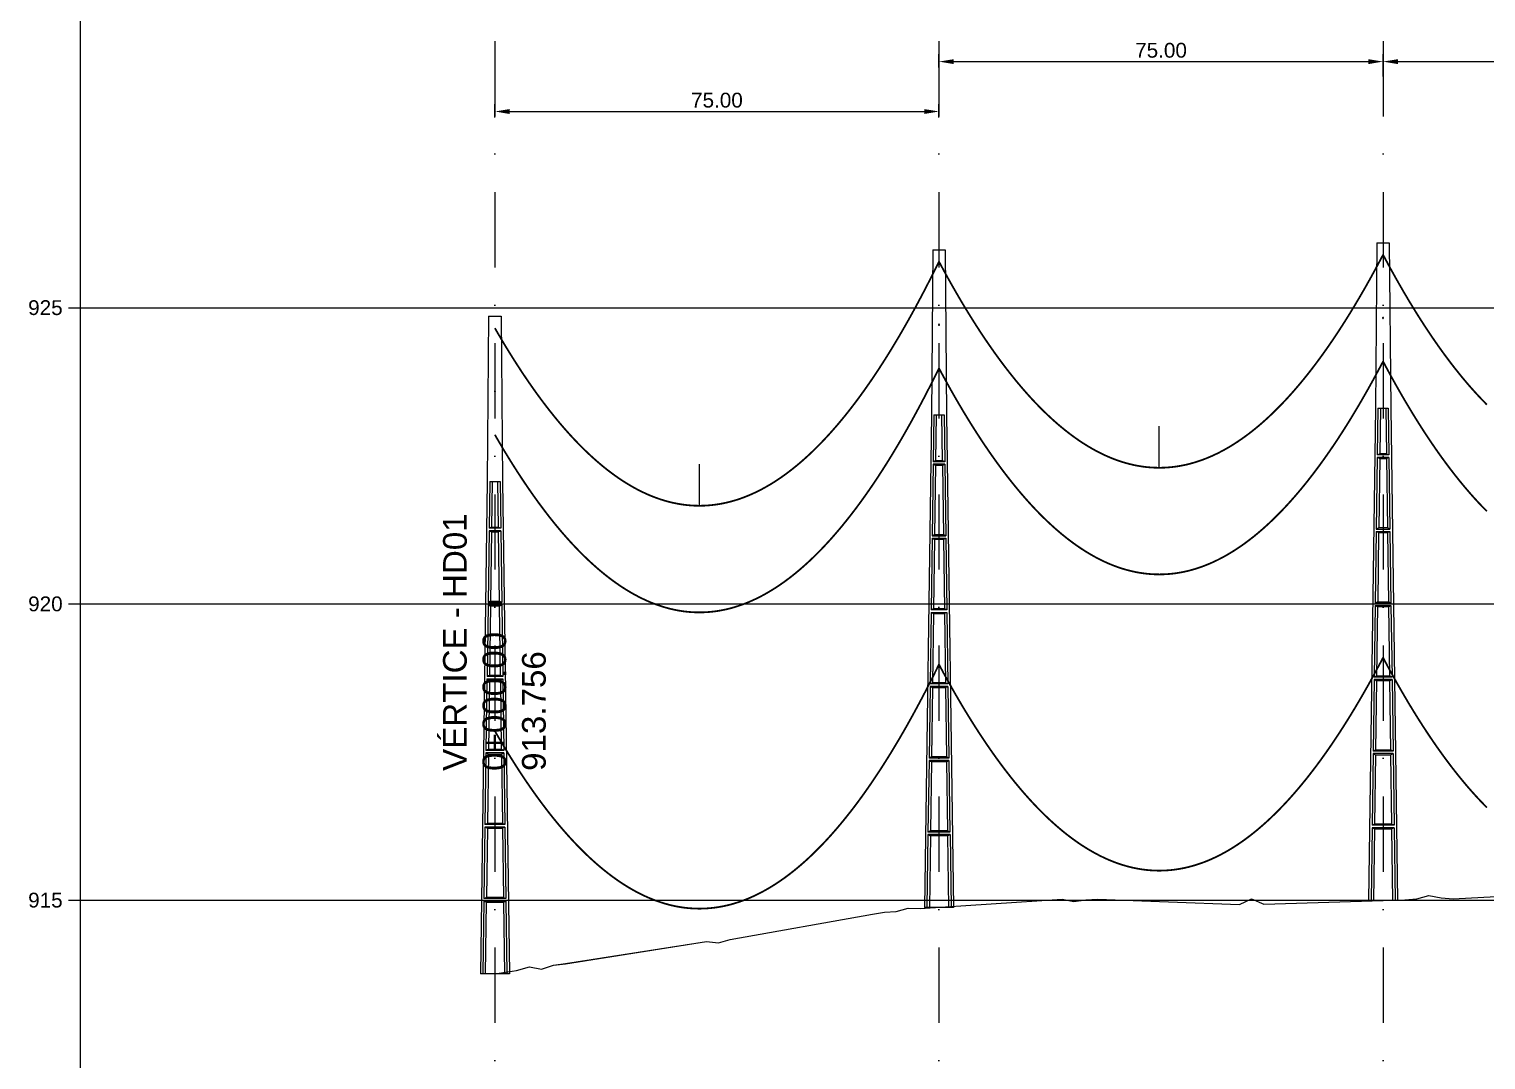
# Model space of a CAD drawing. Header units: metres. Extents: x -121 to 9872, y 3505 to 10721.
# Drawn here: x -100.1 to 145.9, y 3778.2 to 3952.2 of the extents above; entities that cross this region are included whole.
import ezdxf

# ---------------------------------------------------------------- set-up
doc = ezdxf.new("R2010")
doc.units = ezdxf.units.M
doc.header["$PDMODE"] = 2
doc.linetypes.add('DASHDOT', pattern=[25.4, 12.7, -6.35, 0, -6.35])
doc.linetypes.add('DASHED', pattern=[0.75, 0.5, -0.25])
for name, color, linetype in [('C-ROAD', 7, 'Continuous'), ('C-ROAD-PROF', 2, 'DASHED'), ('CON-EOL- CA OXLIP', 140, 'Continuous'), ('CON-EOL- FO', 101, 'Continuous'), ('CON-EOL- PROJEÇÃO', 22, 'Continuous'), ('cotas', 7, 'Continuous'), ('Grade', 9, 'Continuous'), ('Ind.Rot', 8, 'DASHDOT'), ('Perfil - Caixa', 251, 'Continuous'), ('Perfil - Texto Geral', 7, 'Continuous'), ('POSTE DT', 7, 'Continuous')]:
    doc.layers.add(name, color=color, linetype=linetype)
doc.styles.add('Arial', font='arial.ttf')
doc.styles.get("Standard").update_dxf_attribs({"font": 'arial.ttf'})
doc.dimstyles.new('ISO-25', dxfattribs={"dimtxt": 2.5, "dimasz": 2.5, "dimexe": 1.25, "dimexo": 0.625, "dimtad": 1, "dimzin": 1, "dimtxsty": 'Standard', "dimcen": 2.5, "dimaunit": 1, "dimadec": 3, "dimazin": 3, "dimtfac": 1, "dimtmove": 0, "dimatfit": 3, "dimfxlon": 1, "dimarcsym": 0})

# ---------------------------------------------------------------- blocks, each defined once
blk = doc.blocks.new('*U11')
at = {"layer": 'POSTE DT', "extrusion": (0, 1, 0)}
for p, q in [((-3.31, 349.86), (-4.05, 262)), ((-3.31, 349.86), (3.31, 349.86)), ((3.31, 349.86), (4.06, 262)), ((-4.05, 262), (-7.72, 0)), ((-4.05, 262), (-4.05, 262)), ((-2.73, 262), (-3.08, 237.05)), ((-2.73, 262), (2.75, 262)), ((-1.42, 262), (-1.77, 237.57)), ((1.43, 262), (1.77, 237.57)), ((2.75, 262), (3.1, 237.05)), ((4.06, 262), (7.72, 0)), ((-3.1, 235.74), (-3.63, 197.65)), ((3.11, 235.73), (-3.1, 235.74)), ((3.1, 237.05), (-3.08, 237.05)), ((-1.8, 235.21), (-2.32, 198.19)), ((1.8, 235.21), (2.32, 198.19)), ((3.11, 235.73), (3.65, 197.65)), ((-3.65, 196.34), (-4.19, 158.25)), ((-2.35, 195.8), (-2.87, 158.8)), ((2.35, 195.8), (2.87, 158.8)), ((3.66, 196.34), (4.2, 158.25)), ((-4.21, 156.94), (-4.74, 118.85)), ((-2.9, 156.39), (-3.42, 119.41)), ((2.91, 156.39), (3.42, 119.41)), ((4.21, 156.94), (4.75, 118.85)), ((-4.76, 117.54), (-5.29, 79.45)), ((4.77, 117.54), (-4.76, 117.54)), ((4.75, 118.85), (-4.74, 118.85)), ((-3.46, 116.98), (-3.97, 80.02)), ((3.46, 116.98), (3.98, 80.02)), ((4.77, 117.54), (5.3, 79.45)), ((-5.31, 78.14), (-5.85, 40.06)), ((5.32, 78.14), (-5.31, 78.14)), ((5.3, 79.45), (-5.29, 79.45)), ((-4.01, 77.57), (-4.53, 40.63)), ((4.01, 77.57), (4.53, 40.63)), ((5.32, 78.14), (5.85, 40.06)), ((5.85, 40.06), (-5.85, 40.06)), ((-5.86, 38.74), (-6.41, 0)), ((5.87, 38.74), (-5.86, 38.74)), ((-4.56, 38.17), (-5.1, 0)), ((4.56, 38.17), (5.1, 0)), ((5.87, 38.74), (6.41, 0)), ((-6.41, 0), (-7.72, 0)), ((-5.1, 0), (-6.41, 0)), ((5.1, 0), (-5.1, 0)), ((6.41, 0), (5.1, 0)), ((7.72, 0), (6.41, 0))]:
    blk.add_line(p, q, dxfattribs=at)
at = {"layer": 'POSTE DT', "ltscale": 3}
for points in [[(-3.65, 196.34), (3.66, 196.34)], [(-3.63, 197.65), (3.65, 197.65)], [(-4.21, 156.94), (4.21, 156.94)], [(4.2, 158.25), (-4.19, 158.25)]]:
    blk.add_lwpolyline(points, dxfattribs=at)
at = {"layer": 'POSTE DT'}
for points, knots in [([(0.25, 309.94), (0.25, 309.93), (0.25, 309.93), (0.25, 309.92), (0.25, 309.91), (0.25, 309.9), (0.25, 309.89), (0.24, 309.85), (0.22, 309.82), (0.19, 309.77), (0.16, 309.74), (0.11, 309.71), (0.08, 309.7), (0.01, 309.68), (-0.02, 309.68), (-0.08, 309.7), (-0.11, 309.71), (-0.16, 309.74), (-0.18, 309.76), (-0.21, 309.8), (-0.22, 309.82), (-0.24, 309.85), (-0.24, 309.87), (-0.25, 309.89), (-0.25, 309.9), (-0.25, 309.92), (-0.25, 309.92), (-0.25, 309.93), (-0.25, 309.94), (-0.25, 309.95), (-0.25, 309.95), (-0.25, 309.96), (-0.25, 309.97), (-0.24, 310), (-0.23, 310.02), (-0.21, 310.07), (-0.2, 310.09), (-0.15, 310.14), (-0.13, 310.15), (-0.07, 310.18), (-0.03, 310.19), (0.03, 310.19), (0.06, 310.18), (0.12, 310.16), (0.14, 310.14), (0.18, 310.11), (0.2, 310.09), (0.21, 310.06), (0.22, 310.05), (0.23, 310.04), (0.24, 310.01), (0.24, 309.99), (0.25, 309.97), (0.25, 309.96), (0.25, 309.95), (0.25, 309.94), (0.25, 309.94), (0.25, 309.94), (0.25, 309.94)], [-54.728303, -54.728303, -54.728303, -54.728303, -54.309038, -54.309038, -53.647169, -53.647169, -52.532885, -52.532885, -48.86224, -48.86224, -45.282765, -45.282765, -41.52867, -41.52867, -37.867486, -37.867486, -34.454589, -34.454589, -31.301423, -31.301423, -28.48103, -28.48103, -26.961755, -26.961755, -25.7544, -25.7544, -25.136228, -25.136228, -24.64409, -24.64409, -24.094201, -24.094201, -23.191199, -23.191199, -20.494482, -20.494482, -17.342863, -17.342863, -13.645538, -13.645538, -9.835989, -9.835989, -6.296781, -6.296781, -3.005029, -3.005029, 0, 0, 0, 1.527594, 1.527594, 3.697216, 3.697216, 4.489727, 4.489727, 5.01438, 5.01438, 5.095313, 5.095313, 5.095313, 5.095313]), ([(-3.1, 235.74), (-2.88, 235.65), (-2.67, 235.56), (-2.23, 235.39), (-2.02, 235.3), (-1.8, 235.21)], [0.055576, 0.055576, 0.055576, 0.055576, 56.767409, 56.767409, 113.50757, 113.50757, 113.50757, 113.50757]), ([(-1.77, 237.57), (-1.99, 237.49), (-2.21, 237.4), (-2.64, 237.22), (-2.86, 237.14), (-3.08, 237.05)], [0, 0, 0, 0, 56.660495, 56.660495, 113.412826, 113.412826, 113.412826, 113.412826]), ([(-1.8, 235.21), (-1.2, 235.21), (-0.6, 235.21), (0.6, 235.21), (1.2, 235.21), (1.8, 235.21)], [0, 0, 0, 0, 68.567797, 68.567797, 137.136247, 137.136247, 137.136247, 137.136247]), ([(1.77, 237.57), (1.18, 237.57), (0.59, 237.57), (-0.59, 237.57), (-1.18, 237.57), (-1.77, 237.57)], [0, 0, 0, 0, 67.306894, 67.306894, 134.614447, 134.614447, 134.614447, 134.614447]), ([(3.1, 237.05), (2.87, 237.14), (2.65, 237.23), (2.21, 237.4), (1.99, 237.49), (1.77, 237.57)], [0, 0, 0, 0, 56.738948, 56.738948, 113.38731, 113.38731, 113.38731, 113.38731]), ([(1.8, 235.21), (2.02, 235.3), (2.24, 235.38), (2.68, 235.56), (2.89, 235.65), (3.11, 235.73)], [0, 0, 0, 0, 56.845349, 56.845349, 113.599799, 113.599799, 113.599799, 113.599799]), ([(-3.65, 196.34), (-3.43, 196.25), (-3.22, 196.16), (-2.78, 195.98), (-2.57, 195.89), (-2.35, 195.8)], [0.054307, 0.054307, 0.054307, 0.054307, 63.527131, 63.527131, 127.063246, 127.063246, 127.063246, 127.063246]), ([(-2.32, 198.19), (-2.54, 198.1), (-2.76, 198.01), (-3.2, 197.83), (-3.41, 197.74), (-3.63, 197.65)], [0, 0, 0, 0, 63.412073, 63.412073, 126.777421, 126.777421, 126.777421, 126.777421]), ([(-2.35, 195.8), (-1.57, 195.8), (-0.78, 195.8), (0.79, 195.8), (1.57, 195.8), (2.35, 195.8)], [0, 0, 0, 0, 89.585713, 89.585713, 179.17191, 179.17191, 179.17191, 179.17191]), ([(2.32, 198.19), (1.55, 198.19), (0.77, 198.19), (-0.77, 198.19), (-1.55, 198.19), (-2.32, 198.19)], [0, 0, 0, 0, 88.31008, 88.31008, 176.620652, 176.620652, 176.620652, 176.620652]), ([(3.65, 197.65), (3.43, 197.74), (3.2, 197.83), (2.76, 198.01), (2.54, 198.1), (2.32, 198.19)], [0, 0, 0, 0, 63.488119, 63.488119, 126.880939, 126.880939, 126.880939, 126.880939]), ([(2.35, 195.8), (2.57, 195.89), (2.79, 195.98), (3.23, 196.16), (3.45, 196.25), (3.66, 196.34)], [0, 0, 0, 0, 63.60246, 63.60246, 127.109696, 127.109696, 127.109696, 127.109696]), ([(-4.21, 156.94), (-3.99, 156.85), (-3.77, 156.75), (-3.34, 156.57), (-3.12, 156.48), (-2.9, 156.39)], [0.053423, 0.053423, 0.053423, 0.053423, 70.429742, 70.429742, 140.90167, 140.90167, 140.90167, 140.90167]), ([(-2.87, 158.8), (-3.09, 158.71), (-3.31, 158.62), (-3.75, 158.43), (-3.97, 158.34), (-4.19, 158.25)], [0, 0, 0, 0, 70.301707, 70.301707, 140.590947, 140.590947, 140.590947, 140.590947]), ([(-2.9, 156.39), (-1.94, 156.39), (-0.97, 156.39), (0.97, 156.39), (1.94, 156.39), (2.91, 156.39)], [0, 0, 0, 0, 110.60219, 110.60219, 221.20473, 221.20473, 221.20473, 221.20473]), ([(2.87, 158.8), (1.92, 158.8), (0.96, 158.8), (-0.96, 158.8), (-1.91, 158.8), (-2.87, 158.8)], [0, 0, 0, 0, 109.314454, 109.314454, 218.629264, 218.629264, 218.629264, 218.629264]), ([(4.2, 158.25), (3.98, 158.34), (3.76, 158.44), (3.31, 158.62), (3.09, 158.71), (2.87, 158.8)], [0, 0, 0, 0, 70.379198, 70.379198, 140.659718, 140.659718, 140.659718, 140.659718]), ([(2.91, 156.39), (3.12, 156.48), (3.34, 156.57), (3.78, 156.75), (4, 156.85), (4.21, 156.94)], [0, 0, 0, 0, 70.506649, 70.506649, 140.914701, 140.914701, 140.914701, 140.914701]), ([(-4.76, 117.54), (-4.54, 117.45), (-4.32, 117.35), (-3.89, 117.17), (-3.67, 117.07), (-3.46, 116.98)], [0.052784, 0.052784, 0.052784, 0.052784, 77.438432, 77.438432, 154.950301, 154.950301, 154.950301, 154.950301]), ([(-3.42, 119.41), (-3.64, 119.32), (-3.86, 119.23), (-4.3, 119.04), (-4.52, 118.95), (-4.74, 118.85)], [0, 0, 0, 0, 77.299547, 77.299547, 154.618634, 154.618634, 154.618634, 154.618634]), ([(-3.46, 116.98), (-2.3, 116.98), (-1.15, 116.98), (1.15, 116.98), (2.31, 116.98), (3.46, 116.98)], [0, 0, 0, 0, 131.617604, 131.617604, 263.235447, 263.235447, 263.235447, 263.235447]), ([(3.42, 119.41), (2.28, 119.41), (1.14, 119.41), (-1.14, 119.41), (-2.28, 119.41), (-3.42, 119.41)], [0, 0, 0, 0, 130.319901, 130.319901, 260.640046, 260.640046, 260.640046, 260.640046]), ([(4.75, 118.85), (4.53, 118.95), (4.31, 119.04), (3.87, 119.23), (3.64, 119.32), (3.42, 119.41)], [0, 0, 0, 0, 77.381597, 77.381597, 154.66183, 154.66183, 154.66183, 154.66183]), ([(3.46, 116.98), (3.68, 117.07), (3.89, 117.17), (4.33, 117.35), (4.55, 117.45), (4.77, 117.54)], [0, 0, 0, 0, 77.520013, 77.520013, 154.938747, 154.938747, 154.938747, 154.938747]), ([(-5.31, 78.14), (-5.09, 78.05), (-4.88, 77.95), (-4.44, 77.76), (-4.23, 77.67), (-4.01, 77.57)], [0.052308, 0.052308, 0.052308, 0.052308, 84.527725, 84.527725, 169.158824, 169.158824, 169.158824, 169.158824]), ([(-3.97, 80.02), (-4.19, 79.93), (-4.41, 79.83), (-4.85, 79.64), (-5.07, 79.55), (-5.29, 79.45)], [0, 0, 0, 0, 84.379671, 84.379671, 168.809376, 168.809376, 168.809376, 168.809376]), ([(-4.01, 77.57), (-2.67, 77.57), (-1.34, 77.57), (1.34, 77.57), (2.67, 77.57), (4.01, 77.57)], [0, 0, 0, 0, 152.632212, 152.632212, 305.264569, 305.264569, 305.264569, 305.264569]), ([(3.98, 80.02), (2.65, 80.02), (1.33, 80.02), (-1.32, 80.02), (-2.65, 80.02), (-3.97, 80.02)], [0, 0, 0, 0, 151.326157, 151.326157, 302.652465, 302.652465, 302.652465, 302.652465]), ([(5.3, 79.45), (5.08, 79.55), (4.86, 79.64), (4.42, 79.83), (4.2, 79.93), (3.98, 80.02)], [0, 0, 0, 0, 84.46863, 84.46863, 168.833721, 168.833721, 168.833721, 168.833721]), ([(4.01, 77.57), (4.23, 77.67), (4.45, 77.76), (4.88, 77.95), (5.1, 78.05), (5.32, 78.14)], [0, 0, 0, 0, 84.616316, 84.616316, 169.129178, 169.129178, 169.129178, 169.129178]), ([(-4.53, 40.63), (-4.75, 40.53), (-4.97, 40.44), (-5.41, 40.25), (-5.63, 40.15), (-5.85, 40.06)], [0, 0, 0, 0, 91.523648, 91.523648, 183.126775, 183.126775, 183.126775, 183.126775]), ([(4.53, 40.63), (3.02, 40.63), (1.51, 40.63), (-1.51, 40.63), (-3.02, 40.63), (-4.53, 40.63)], [0, 0, 0, 0, 172.33304, 172.33304, 344.666151, 344.666151, 344.666151, 344.666151]), ([(5.85, 40.06), (5.63, 40.15), (5.41, 40.25), (4.97, 40.44), (4.75, 40.53), (4.53, 40.63)], [0, 0, 0, 0, 91.621326, 91.621326, 183.137324, 183.137324, 183.137324, 183.137324]), ([(-5.86, 38.74), (-5.65, 38.65), (-5.43, 38.55), (-5, 38.36), (-4.78, 38.26), (-4.56, 38.17)], [0.026524, 0.026524, 0.026524, 0.026524, 91.679563, 91.679563, 183.466041, 183.466041, 183.466041, 183.466041]), ([(-4.56, 38.17), (-3.04, 38.17), (-1.52, 38.17), (1.52, 38.17), (3.04, 38.17), (4.56, 38.17)], [0, 0, 0, 0, 173.646192, 173.646192, 347.292451, 347.292451, 347.292451, 347.292451]), ([(4.56, 38.17), (4.78, 38.26), (5, 38.36), (5.43, 38.55), (5.65, 38.65), (5.87, 38.74)], [0, 0, 0, 0, 91.776928, 91.776928, 183.448614, 183.448614, 183.448614, 183.448614])]:
    blk.add_open_spline(points, degree=3, knots=knots, dxfattribs=at)
blk = doc.blocks.new('*D291')
at = {"layer": 'cotas', "color": 0, "lineweight": -2, "transparency": 16777216}
for p, q in [((-21.49, 3937.29), (-21.49, 3939.54)), ((53.51, 3937.29), (53.51, 3939.54)), ((-18.99, 3938.29), (51.01, 3938.29))]:
    blk.add_line(p, q, dxfattribs=at)
at = {"layer": 'cotas', "color": 0, "transparency": 16777216}
for points in [[(-18.99, 3938.7), (-18.99, 3937.87), (-21.49, 3938.29)], [(51.01, 3938.7), (51.01, 3937.87), (53.51, 3938.29)]]:
    blk.add_solid(points, dxfattribs=at)
at = {"layer": 'Defpoints', "color": 0, "transparency": 16777216}
for p in [(53.51, 3938.29), (53.51, 3914.96), (-21.49, 3903.73)]:
    blk.add_point(p, dxfattribs=at)
at = {"layer": 'cotas', "color": 0, "transparency": 16777216, "insert": (16.01, 3940.19), "char_height": 2.5, "attachment_point": 5}
blk.add_mtext('75.00', dxfattribs=at)
blk = doc.blocks.new('*D292')
at = {"layer": 'cotas', "color": 0, "lineweight": -2, "transparency": 16777216}
for p, q in [((53.51, 3945.71), (53.51, 3947.96)), ((56.01, 3946.71), (126.01, 3946.71)), ((128.51, 3945.71), (128.51, 3947.96))]:
    blk.add_line(p, q, dxfattribs=at)
at = {"layer": 'cotas', "color": 0, "transparency": 16777216}
for points in [[(56.01, 3947.12), (56.01, 3946.29), (53.51, 3946.71)], [(126.01, 3947.12), (126.01, 3946.29), (128.51, 3946.71)]]:
    blk.add_solid(points, dxfattribs=at)
at = {"layer": 'Defpoints', "color": 0, "transparency": 16777216}
for p in [(128.51, 3946.71), (53.51, 3914.96), (128.51, 3916.11)]:
    blk.add_point(p, dxfattribs=at)
at = {"layer": 'cotas', "color": 0, "transparency": 16777216, "insert": (91.01, 3948.61), "char_height": 2.5, "attachment_point": 5}
blk.add_mtext('75.00', dxfattribs=at)
blk = doc.blocks.new('*D293')
at = {"layer": 'cotas', "color": 0, "lineweight": -2, "transparency": 16777216}
for p, q in [((128.51, 3944.21), (128.51, 3947.96)), ((131.01, 3946.71), (202.59, 3946.71)), ((205.09, 3944.21), (205.09, 3947.96))]:
    blk.add_line(p, q, dxfattribs=at)
at = {"layer": 'cotas', "color": 0, "transparency": 16777216}
for points in [[(131.01, 3947.12), (131.01, 3946.29), (128.51, 3946.71)], [(202.59, 3947.12), (202.59, 3946.29), (205.09, 3946.71)]]:
    blk.add_solid(points, dxfattribs=at)
at = {"layer": 'Defpoints', "color": 0, "transparency": 16777216}
for p in [(205.09, 3946.71), (205.09, 3919.45), (128.51, 3916.11)]:
    blk.add_point(p, dxfattribs=at)
at = {"layer": 'cotas', "color": 0, "transparency": 16777216, "insert": (166.8, 3948.83), "char_height": 2.5, "attachment_point": 5}
blk.add_mtext('76,58', dxfattribs=at)

msp = doc.modelspace()

# ---------------------------------------------------------------- linework, layer by layer
at = {"layer": 'C-ROAD', "linetype": 'Continuous', "lineweight": -3}
msp.add_lwpolyline([(-21.491, 3792.729), (-17.831, 3793.322), (-15.643, 3793.935), (-13.61, 3793.506), (-11.581, 3794.229), (-9.58, 3794.46), (14.236, 3798.183), (16.287, 3797.98), (18.248, 3798.558), (42.289, 3802.827), (44.307, 3803.129), (46.285, 3803.278), (48.287, 3803.822), (50.306, 3803.753), (74.297, 3805.319), (76.271, 3804.969), (78.303, 3805.23), (80.295, 3805.349), (104.25, 3804.445), (106.282, 3805.41), (108.353, 3804.482), (132.198, 3805.23), (134.232, 3805.402), (136.251, 3805.989), (138.295, 3805.543), (140.339, 3805.407), (164.239, 3806.707)], dxfattribs=at)
at = {"layer": 'C-ROAD-PROF', "color": 3, "linetype": 'Continuous', "lineweight": -3}
msp.add_lwpolyline([(-21.491, 3792.729), (-17.831, 3793.322), (-15.643, 3793.935), (-13.61, 3793.506), (-11.581, 3794.229), (-9.58, 3794.459), (14.236, 3798.183), (16.287, 3797.98), (18.248, 3798.558), (42.289, 3802.827), (44.307, 3803.129), (46.285, 3803.278), (48.287, 3803.822), (50.306, 3803.752), (74.297, 3805.319), (76.271, 3804.969), (78.303, 3805.23), (80.295, 3805.349), (104.25, 3804.445), (106.282, 3805.41), (108.353, 3804.482), (132.198, 3805.23), (134.232, 3805.402), (136.251, 3805.989), (138.295, 3805.543), (140.339, 3805.407), (164.239, 3806.707)], dxfattribs=at)
at = {"layer": 'CON-EOL- CA OXLIP'}
for p, q in [((90.705, 3878.161), (90.705, 3885.161)), ((13.041, 3871.749), (13.041, 3878.749))]:
    msp.add_line(p, q, dxfattribs=at)
at = {"layer": 'CON-EOL- CA OXLIP', "const_width": 0.3}
for points in [[(53.509, 3912.959), (53.882, 3912.263), (54.255, 3911.573), (54.628, 3910.891), (55.001, 3910.216), (55.374, 3909.547), (55.747, 3908.886), (56.121, 3908.232), (56.494, 3907.585), (56.867, 3906.945), (57.24, 3906.312), (57.613, 3905.687), (57.986, 3905.068), (58.359, 3904.457), (58.733, 3903.852), (59.106, 3903.255), (59.479, 3902.664), (59.852, 3902.081), (60.225, 3901.505), (60.598, 3900.936), (60.971, 3900.374), (61.344, 3899.819), (61.718, 3899.271), (62.091, 3898.73), (62.464, 3898.196), (62.837, 3897.669), (63.21, 3897.149), (63.583, 3896.637), (63.956, 3896.131), (64.33, 3895.633), (64.703, 3895.141), (65.076, 3894.657), (65.449, 3894.179), (65.822, 3893.709), (66.195, 3893.245), (66.568, 3892.789), (66.942, 3892.34), (67.315, 3891.897), (67.688, 3891.462), (68.061, 3891.034), (68.434, 3890.613), (68.807, 3890.199), (69.18, 3889.791), (69.553, 3889.391), (69.927, 3888.998), (70.3, 3888.612), (70.673, 3888.233), (71.046, 3887.861), (71.419, 3887.496), (71.792, 3887.138), (72.165, 3886.787), (72.539, 3886.443), (72.912, 3886.106), (73.285, 3885.776), (73.658, 3885.453), (74.031, 3885.137), (74.404, 3884.828), (74.777, 3884.527), (75.15, 3884.232), (75.524, 3883.944), (75.897, 3883.663), (76.27, 3883.389), (76.643, 3883.122), (77.016, 3882.862), (77.389, 3882.609), (77.762, 3882.363), (78.136, 3882.125), (78.509, 3881.893), (78.882, 3881.668), (79.255, 3881.45), (79.628, 3881.239), (80.001, 3881.035), (80.374, 3880.838), (80.747, 3880.648), (81.121, 3880.465), (81.494, 3880.289), (81.867, 3880.12), (82.24, 3879.958), (82.613, 3879.803), (82.986, 3879.655), (83.359, 3879.514), (83.733, 3879.38), (84.106, 3879.253), (84.479, 3879.133), (84.852, 3879.02), (85.225, 3878.914), (85.598, 3878.815), (85.971, 3878.723), (86.344, 3878.638), (86.718, 3878.56), (87.091, 3878.489), (87.464, 3878.425), (87.837, 3878.367), (88.21, 3878.317), (88.583, 3878.274), (88.956, 3878.238), (89.33, 3878.209), (89.703, 3878.186), (90.076, 3878.171), (90.449, 3878.163), (90.822, 3878.162), (91.195, 3878.167), (91.568, 3878.18), (91.942, 3878.2), (92.315, 3878.226), (92.688, 3878.26), (93.061, 3878.3), (93.434, 3878.348), (93.807, 3878.403), (94.18, 3878.464), (94.553, 3878.533), (94.927, 3878.608), (95.3, 3878.691), (95.673, 3878.78), (96.046, 3878.877), (96.419, 3878.98), (96.792, 3879.091), (97.165, 3879.208), (97.539, 3879.332), (97.912, 3879.464), (98.285, 3879.602), (98.658, 3879.748), (99.031, 3879.9), (99.404, 3880.059), (99.777, 3880.226), (100.15, 3880.399), (100.524, 3880.579), (100.897, 3880.767), (101.27, 3880.961), (101.643, 3881.162), (102.016, 3881.371), (102.389, 3881.586), (102.762, 3881.808), (103.136, 3882.038), (103.509, 3882.274), (103.882, 3882.517), (104.255, 3882.768), (104.628, 3883.025), (105.001, 3883.289), (105.374, 3883.56), (105.747, 3883.839), (106.121, 3884.124), (106.494, 3884.416), (106.867, 3884.716), (107.24, 3885.022), (107.613, 3885.335), (107.986, 3885.656), (108.359, 3885.983), (108.733, 3886.317), (109.106, 3886.659), (109.479, 3887.007), (109.852, 3887.362), (110.225, 3887.725), (110.598, 3888.094), (110.971, 3888.471), (111.344, 3888.854), (111.718, 3889.245), (112.091, 3889.642), (112.464, 3890.047), (112.837, 3890.458), (113.21, 3890.877), (113.583, 3891.302), (113.956, 3891.735), (114.33, 3892.175), (114.703, 3892.621), (115.076, 3893.075), (115.449, 3893.536), (115.822, 3894.004), (116.195, 3894.479), (116.568, 3894.96), (116.942, 3895.449), (117.315, 3895.945), (117.688, 3896.448), (118.061, 3896.958), (118.434, 3897.476), (118.807, 3898), (119.18, 3898.531), (119.553, 3899.069), (119.927, 3899.615), (120.3, 3900.167), (120.673, 3900.726), (121.046, 3901.293), (121.419, 3901.866), (121.792, 3902.447), (122.165, 3903.035), (122.539, 3903.63), (122.912, 3904.231), (123.285, 3904.84), (123.658, 3905.456), (124.031, 3906.079), (124.404, 3906.71), (124.777, 3907.347), (125.15, 3907.991), (125.524, 3908.643), (125.897, 3909.301), (126.27, 3909.967), (126.643, 3910.639), (127.016, 3911.319), (127.389, 3912.006), (127.762, 3912.7), (128.136, 3913.401), (128.509, 3914.109)], [(128.509, 3914.109), (128.89, 3913.394), (129.271, 3912.685), (129.652, 3911.984), (130.033, 3911.291), (130.414, 3910.605), (130.795, 3909.926), (131.176, 3909.255), (131.557, 3908.591), (131.938, 3907.934), (132.319, 3907.285), (132.7, 3906.643), (133.081, 3906.009), (133.462, 3905.382), (133.843, 3904.762), (134.224, 3904.15), (134.605, 3903.545), (134.986, 3902.948), (135.367, 3902.357), (135.748, 3901.775), (136.129, 3901.199), (136.51, 3900.631), (136.891, 3900.071), (137.272, 3899.517), (137.653, 3898.971), (138.034, 3898.433), (138.415, 3897.901), (138.796, 3897.377), (139.177, 3896.861), (139.558, 3896.352), (139.939, 3895.85), (140.32, 3895.355), (140.701, 3894.868), (141.082, 3894.388), (141.463, 3893.916), (141.844, 3893.45), (142.225, 3892.993), (142.606, 3892.542), (142.987, 3892.099), (143.368, 3891.663), (143.749, 3891.234), (144.13, 3890.813), (144.511, 3890.399), (144.892, 3889.993), (145.273, 3889.594), (145.654, 3889.202), (146.035, 3888.817)], [(-21.491, 3901.729), (-21.118, 3901.083), (-20.745, 3900.445), (-20.372, 3899.813), (-19.999, 3899.188), (-19.626, 3898.57), (-19.253, 3897.96), (-18.879, 3897.356), (-18.506, 3896.76), (-18.133, 3896.171), (-17.76, 3895.588), (-17.387, 3895.013), (-17.014, 3894.445), (-16.641, 3893.884), (-16.267, 3893.33), (-15.894, 3892.783), (-15.521, 3892.243), (-15.148, 3891.71), (-14.775, 3891.184), (-14.402, 3890.665), (-14.029, 3890.154), (-13.656, 3889.649), (-13.282, 3889.151), (-12.909, 3888.661), (-12.536, 3888.177), (-12.163, 3887.701), (-11.79, 3887.231), (-11.417, 3886.769), (-11.044, 3886.314), (-10.67, 3885.865), (-10.297, 3885.424), (-9.924, 3884.99), (-9.551, 3884.563), (-9.178, 3884.142), (-8.805, 3883.729), (-8.432, 3883.323), (-8.058, 3882.924), (-7.685, 3882.532), (-7.312, 3882.147), (-6.939, 3881.769), (-6.566, 3881.398), (-6.193, 3881.034), (-5.82, 3880.676), (-5.447, 3880.326), (-5.073, 3879.983), (-4.7, 3879.648), (-4.327, 3879.319), (-3.954, 3878.997), (-3.581, 3878.682), (-3.208, 3878.374), (-2.835, 3878.073), (-2.461, 3877.779), (-2.088, 3877.492), (-1.715, 3877.212), (-1.342, 3876.939), (-0.969, 3876.673), (-0.596, 3876.414), (-0.223, 3876.162), (0.15, 3875.917), (0.524, 3875.679), (0.897, 3875.449), (1.27, 3875.225), (1.643, 3875.008), (2.016, 3874.798), (2.389, 3874.595), (2.762, 3874.399), (3.136, 3874.21), (3.509, 3874.028), (3.882, 3873.853), (4.255, 3873.685), (4.628, 3873.524), (5.001, 3873.37), (5.374, 3873.223), (5.747, 3873.083), (6.121, 3872.95), (6.494, 3872.824), (6.867, 3872.705), (7.24, 3872.593), (7.613, 3872.488), (7.986, 3872.389), (8.359, 3872.298), (8.733, 3872.214), (9.106, 3872.137), (9.479, 3872.067), (9.852, 3872.004), (10.225, 3871.948), (10.598, 3871.898), (10.971, 3871.856), (11.344, 3871.821), (11.718, 3871.793), (12.091, 3871.771), (12.464, 3871.757), (12.837, 3871.75), (13.21, 3871.749), (13.583, 3871.756), (13.956, 3871.77), (14.33, 3871.79), (14.703, 3871.818), (15.076, 3871.853), (15.449, 3871.894), (15.822, 3871.943), (16.195, 3871.998), (16.568, 3872.061), (16.942, 3872.13), (17.315, 3872.207), (17.688, 3872.29), (18.061, 3872.381), (18.434, 3872.478), (18.807, 3872.583), (19.18, 3872.694), (19.553, 3872.812), (19.927, 3872.938), (20.3, 3873.07), (20.673, 3873.21), (21.046, 3873.356), (21.419, 3873.509), (21.792, 3873.67), (22.165, 3873.837), (22.539, 3874.011), (22.912, 3874.193), (23.285, 3874.381), (23.658, 3874.576), (24.031, 3874.778), (24.404, 3874.988), (24.777, 3875.204), (25.15, 3875.427), (25.524, 3875.658), (25.897, 3875.895), (26.27, 3876.139), (26.643, 3876.39), (27.016, 3876.649), (27.389, 3876.914), (27.762, 3877.186), (28.136, 3877.465), (28.509, 3877.752), (28.882, 3878.045), (29.255, 3878.345), (29.628, 3878.653), (30.001, 3878.967), (30.374, 3879.288), (30.747, 3879.616), (31.121, 3879.952), (31.494, 3880.294), (31.867, 3880.643), (32.24, 3881), (32.613, 3881.363), (32.986, 3881.734), (33.359, 3882.111), (33.733, 3882.495), (34.106, 3882.887), (34.479, 3883.285), (34.852, 3883.691), (35.225, 3884.103), (35.598, 3884.523), (35.971, 3884.95), (36.344, 3885.383), (36.718, 3885.824), (37.091, 3886.272), (37.464, 3886.726), (37.837, 3887.188), (38.21, 3887.657), (38.583, 3888.133), (38.956, 3888.615), (39.33, 3889.105), (39.703, 3889.602), (40.076, 3890.106), (40.449, 3890.617), (40.822, 3891.135), (41.195, 3891.661), (41.568, 3892.193), (41.942, 3892.732), (42.315, 3893.278), (42.688, 3893.832), (43.061, 3894.392), (43.434, 3894.96), (43.807, 3895.534), (44.18, 3896.116), (44.553, 3896.704), (44.927, 3897.3), (45.3, 3897.903), (45.673, 3898.513), (46.046, 3899.13), (46.419, 3899.754), (46.792, 3900.385), (47.165, 3901.023), (47.539, 3901.669), (47.912, 3902.321), (48.285, 3902.981), (48.658, 3903.647), (49.031, 3904.321), (49.404, 3905.002), (49.777, 3905.69), (50.15, 3906.385), (50.524, 3907.087), (50.897, 3907.796), (51.27, 3908.512), (51.643, 3909.236), (52.016, 3909.966), (52.389, 3910.704), (52.762, 3911.448), (53.136, 3912.2), (53.509, 3912.959)]]:
    msp.add_lwpolyline(points, dxfattribs=at)
at = {"layer": 'CON-EOL- FO', "const_width": 0.3}
for points in [[(-21.491, 3883.729), (-21.118, 3883.083), (-20.745, 3882.445), (-20.372, 3881.813), (-19.999, 3881.188), (-19.626, 3880.57), (-19.253, 3879.96), (-18.879, 3879.356), (-18.506, 3878.76), (-18.133, 3878.171), (-17.76, 3877.588), (-17.387, 3877.013), (-17.014, 3876.445), (-16.641, 3875.884), (-16.267, 3875.33), (-15.894, 3874.783), (-15.521, 3874.243), (-15.148, 3873.71), (-14.775, 3873.184), (-14.402, 3872.665), (-14.029, 3872.154), (-13.656, 3871.649), (-13.282, 3871.151), (-12.909, 3870.661), (-12.536, 3870.177), (-12.163, 3869.701), (-11.79, 3869.231), (-11.417, 3868.769), (-11.044, 3868.314), (-10.67, 3867.865), (-10.297, 3867.424), (-9.924, 3866.99), (-9.551, 3866.563), (-9.178, 3866.142), (-8.805, 3865.729), (-8.432, 3865.323), (-8.058, 3864.924), (-7.685, 3864.532), (-7.312, 3864.147), (-6.939, 3863.769), (-6.566, 3863.398), (-6.193, 3863.034), (-5.82, 3862.676), (-5.447, 3862.326), (-5.073, 3861.983), (-4.7, 3861.648), (-4.327, 3861.319), (-3.954, 3860.997), (-3.581, 3860.682), (-3.208, 3860.374), (-2.835, 3860.073), (-2.461, 3859.779), (-2.088, 3859.492), (-1.715, 3859.212), (-1.342, 3858.939), (-0.969, 3858.673), (-0.596, 3858.414), (-0.223, 3858.162), (0.15, 3857.917), (0.524, 3857.679), (0.897, 3857.449), (1.27, 3857.225), (1.643, 3857.008), (2.016, 3856.798), (2.389, 3856.595), (2.762, 3856.399), (3.136, 3856.21), (3.509, 3856.028), (3.882, 3855.853), (4.255, 3855.685), (4.628, 3855.524), (5.001, 3855.37), (5.374, 3855.223), (5.747, 3855.083), (6.121, 3854.95), (6.494, 3854.824), (6.867, 3854.705), (7.24, 3854.593), (7.613, 3854.488), (7.986, 3854.389), (8.359, 3854.298), (8.733, 3854.214), (9.106, 3854.137), (9.479, 3854.067), (9.852, 3854.004), (10.225, 3853.948), (10.598, 3853.898), (10.971, 3853.856), (11.344, 3853.821), (11.718, 3853.793), (12.091, 3853.771), (12.464, 3853.757), (12.837, 3853.75), (13.21, 3853.749), (13.583, 3853.756), (13.956, 3853.77), (14.33, 3853.79), (14.703, 3853.818), (15.076, 3853.853), (15.449, 3853.894), (15.822, 3853.943), (16.195, 3853.998), (16.568, 3854.061), (16.942, 3854.13), (17.315, 3854.207), (17.688, 3854.29), (18.061, 3854.381), (18.434, 3854.478), (18.807, 3854.583), (19.18, 3854.694), (19.553, 3854.812), (19.927, 3854.938), (20.3, 3855.07), (20.673, 3855.21), (21.046, 3855.356), (21.419, 3855.509), (21.792, 3855.67), (22.165, 3855.837), (22.539, 3856.011), (22.912, 3856.193), (23.285, 3856.381), (23.658, 3856.576), (24.031, 3856.778), (24.404, 3856.988), (24.777, 3857.204), (25.15, 3857.427), (25.524, 3857.658), (25.897, 3857.895), (26.27, 3858.139), (26.643, 3858.39), (27.016, 3858.649), (27.389, 3858.914), (27.762, 3859.186), (28.136, 3859.465), (28.509, 3859.752), (28.882, 3860.045), (29.255, 3860.345), (29.628, 3860.653), (30.001, 3860.967), (30.374, 3861.288), (30.747, 3861.616), (31.121, 3861.952), (31.494, 3862.294), (31.867, 3862.643), (32.24, 3863), (32.613, 3863.363), (32.986, 3863.734), (33.359, 3864.111), (33.733, 3864.495), (34.106, 3864.887), (34.479, 3865.285), (34.852, 3865.691), (35.225, 3866.103), (35.598, 3866.523), (35.971, 3866.95), (36.344, 3867.383), (36.718, 3867.824), (37.091, 3868.272), (37.464, 3868.726), (37.837, 3869.188), (38.21, 3869.657), (38.583, 3870.133), (38.956, 3870.615), (39.33, 3871.105), (39.703, 3871.602), (40.076, 3872.106), (40.449, 3872.617), (40.822, 3873.135), (41.195, 3873.661), (41.568, 3874.193), (41.942, 3874.732), (42.315, 3875.278), (42.688, 3875.832), (43.061, 3876.392), (43.434, 3876.96), (43.807, 3877.534), (44.18, 3878.116), (44.553, 3878.704), (44.927, 3879.3), (45.3, 3879.903), (45.673, 3880.513), (46.046, 3881.13), (46.419, 3881.754), (46.792, 3882.385), (47.165, 3883.023), (47.539, 3883.669), (47.912, 3884.321), (48.285, 3884.981), (48.658, 3885.647), (49.031, 3886.321), (49.404, 3887.002), (49.777, 3887.69), (50.15, 3888.385), (50.524, 3889.087), (50.897, 3889.796), (51.27, 3890.512), (51.643, 3891.236), (52.016, 3891.966), (52.389, 3892.704), (52.762, 3893.448), (53.136, 3894.2), (53.509, 3894.959)], [(53.509, 3894.959), (53.882, 3894.263), (54.255, 3893.573), (54.628, 3892.891), (55.001, 3892.216), (55.374, 3891.547), (55.747, 3890.886), (56.121, 3890.232), (56.494, 3889.585), (56.867, 3888.945), (57.24, 3888.312), (57.613, 3887.687), (57.986, 3887.068), (58.359, 3886.457), (58.733, 3885.852), (59.106, 3885.255), (59.479, 3884.664), (59.852, 3884.081), (60.225, 3883.505), (60.598, 3882.936), (60.971, 3882.374), (61.344, 3881.819), (61.718, 3881.271), (62.091, 3880.73), (62.464, 3880.196), (62.837, 3879.669), (63.21, 3879.149), (63.583, 3878.637), (63.956, 3878.131), (64.33, 3877.633), (64.703, 3877.141), (65.076, 3876.657), (65.449, 3876.179), (65.822, 3875.709), (66.195, 3875.245), (66.568, 3874.789), (66.942, 3874.34), (67.315, 3873.897), (67.688, 3873.462), (68.061, 3873.034), (68.434, 3872.613), (68.807, 3872.199), (69.18, 3871.791), (69.553, 3871.391), (69.927, 3870.998), (70.3, 3870.612), (70.673, 3870.233), (71.046, 3869.861), (71.419, 3869.496), (71.792, 3869.138), (72.165, 3868.787), (72.539, 3868.443), (72.912, 3868.106), (73.285, 3867.776), (73.658, 3867.453), (74.031, 3867.137), (74.404, 3866.828), (74.777, 3866.527), (75.15, 3866.232), (75.524, 3865.944), (75.897, 3865.663), (76.27, 3865.389), (76.643, 3865.122), (77.016, 3864.862), (77.389, 3864.609), (77.762, 3864.363), (78.136, 3864.125), (78.509, 3863.893), (78.882, 3863.668), (79.255, 3863.45), (79.628, 3863.239), (80.001, 3863.035), (80.374, 3862.838), (80.747, 3862.648), (81.121, 3862.465), (81.494, 3862.289), (81.867, 3862.12), (82.24, 3861.958), (82.613, 3861.803), (82.986, 3861.655), (83.359, 3861.514), (83.733, 3861.38), (84.106, 3861.253), (84.479, 3861.133), (84.852, 3861.02), (85.225, 3860.914), (85.598, 3860.815), (85.971, 3860.723), (86.344, 3860.638), (86.718, 3860.56), (87.091, 3860.489), (87.464, 3860.425), (87.837, 3860.367), (88.21, 3860.317), (88.583, 3860.274), (88.956, 3860.238), (89.33, 3860.209), (89.703, 3860.186), (90.076, 3860.171), (90.449, 3860.163), (90.822, 3860.162), (91.195, 3860.167), (91.568, 3860.18), (91.942, 3860.2), (92.315, 3860.226), (92.688, 3860.26), (93.061, 3860.3), (93.434, 3860.348), (93.807, 3860.403), (94.18, 3860.464), (94.553, 3860.533), (94.927, 3860.608), (95.3, 3860.691), (95.673, 3860.78), (96.046, 3860.877), (96.419, 3860.98), (96.792, 3861.091), (97.165, 3861.208), (97.539, 3861.332), (97.912, 3861.464), (98.285, 3861.602), (98.658, 3861.748), (99.031, 3861.9), (99.404, 3862.059), (99.777, 3862.226), (100.15, 3862.399), (100.524, 3862.579), (100.897, 3862.767), (101.27, 3862.961), (101.643, 3863.162), (102.016, 3863.371), (102.389, 3863.586), (102.762, 3863.808), (103.136, 3864.038), (103.509, 3864.274), (103.882, 3864.517), (104.255, 3864.768), (104.628, 3865.025), (105.001, 3865.289), (105.374, 3865.56), (105.747, 3865.839), (106.121, 3866.124), (106.494, 3866.416), (106.867, 3866.716), (107.24, 3867.022), (107.613, 3867.335), (107.986, 3867.656), (108.359, 3867.983), (108.733, 3868.317), (109.106, 3868.659), (109.479, 3869.007), (109.852, 3869.362), (110.225, 3869.725), (110.598, 3870.094), (110.971, 3870.471), (111.344, 3870.854), (111.718, 3871.245), (112.091, 3871.642), (112.464, 3872.047), (112.837, 3872.458), (113.21, 3872.877), (113.583, 3873.302), (113.956, 3873.735), (114.33, 3874.175), (114.703, 3874.621), (115.076, 3875.075), (115.449, 3875.536), (115.822, 3876.004), (116.195, 3876.479), (116.568, 3876.96), (116.942, 3877.449), (117.315, 3877.945), (117.688, 3878.448), (118.061, 3878.958), (118.434, 3879.476), (118.807, 3880), (119.18, 3880.531), (119.553, 3881.069), (119.927, 3881.615), (120.3, 3882.167), (120.673, 3882.726), (121.046, 3883.293), (121.419, 3883.866), (121.792, 3884.447), (122.165, 3885.035), (122.539, 3885.63), (122.912, 3886.231), (123.285, 3886.84), (123.658, 3887.456), (124.031, 3888.079), (124.404, 3888.71), (124.777, 3889.347), (125.15, 3889.991), (125.524, 3890.643), (125.897, 3891.301), (126.27, 3891.967), (126.643, 3892.639), (127.016, 3893.319), (127.389, 3894.006), (127.762, 3894.7), (128.136, 3895.401), (128.509, 3896.109)], [(128.509, 3896.109), (128.89, 3895.394), (129.271, 3894.685), (129.652, 3893.984), (130.033, 3893.291), (130.414, 3892.605), (130.795, 3891.926), (131.176, 3891.255), (131.557, 3890.591), (131.938, 3889.934), (132.319, 3889.285), (132.7, 3888.643), (133.081, 3888.009), (133.462, 3887.382), (133.843, 3886.762), (134.224, 3886.15), (134.605, 3885.545), (134.986, 3884.948), (135.367, 3884.357), (135.748, 3883.775), (136.129, 3883.199), (136.51, 3882.631), (136.891, 3882.071), (137.272, 3881.517), (137.653, 3880.971), (138.034, 3880.433), (138.415, 3879.901), (138.796, 3879.377), (139.177, 3878.861), (139.558, 3878.352), (139.939, 3877.85), (140.32, 3877.355), (140.701, 3876.868), (141.082, 3876.388), (141.463, 3875.916), (141.844, 3875.45), (142.225, 3874.993), (142.606, 3874.542), (142.987, 3874.099), (143.368, 3873.663), (143.749, 3873.234), (144.13, 3872.813), (144.511, 3872.399), (144.892, 3871.993), (145.273, 3871.594), (145.654, 3871.202), (146.035, 3870.817)]]:
    msp.add_lwpolyline(points, dxfattribs=at)
at = {"layer": 'CON-EOL- PROJEÇÃO', "const_width": 0.3}
for points in [[(53.509, 3844.959), (53.882, 3844.263), (54.255, 3843.573), (54.628, 3842.891), (55.001, 3842.216), (55.374, 3841.547), (55.747, 3840.886), (56.121, 3840.232), (56.494, 3839.585), (56.867, 3838.945), (57.24, 3838.312), (57.613, 3837.687), (57.986, 3837.068), (58.359, 3836.457), (58.733, 3835.852), (59.106, 3835.255), (59.479, 3834.664), (59.852, 3834.081), (60.225, 3833.505), (60.598, 3832.936), (60.971, 3832.374), (61.344, 3831.819), (61.718, 3831.271), (62.091, 3830.73), (62.464, 3830.196), (62.837, 3829.669), (63.21, 3829.149), (63.583, 3828.637), (63.956, 3828.131), (64.33, 3827.633), (64.703, 3827.141), (65.076, 3826.657), (65.449, 3826.179), (65.822, 3825.709), (66.195, 3825.245), (66.568, 3824.789), (66.942, 3824.34), (67.315, 3823.897), (67.688, 3823.462), (68.061, 3823.034), (68.434, 3822.613), (68.807, 3822.199), (69.18, 3821.791), (69.553, 3821.391), (69.927, 3820.998), (70.3, 3820.612), (70.673, 3820.233), (71.046, 3819.861), (71.419, 3819.496), (71.792, 3819.138), (72.165, 3818.787), (72.539, 3818.443), (72.912, 3818.106), (73.285, 3817.776), (73.658, 3817.453), (74.031, 3817.137), (74.404, 3816.828), (74.777, 3816.527), (75.15, 3816.232), (75.524, 3815.944), (75.897, 3815.663), (76.27, 3815.389), (76.643, 3815.122), (77.016, 3814.862), (77.389, 3814.609), (77.762, 3814.363), (78.136, 3814.125), (78.509, 3813.893), (78.882, 3813.668), (79.255, 3813.45), (79.628, 3813.239), (80.001, 3813.035), (80.374, 3812.838), (80.747, 3812.648), (81.121, 3812.465), (81.494, 3812.289), (81.867, 3812.12), (82.24, 3811.958), (82.613, 3811.803), (82.986, 3811.655), (83.359, 3811.514), (83.733, 3811.38), (84.106, 3811.253), (84.479, 3811.133), (84.852, 3811.02), (85.225, 3810.914), (85.598, 3810.815), (85.971, 3810.723), (86.344, 3810.638), (86.718, 3810.56), (87.091, 3810.489), (87.464, 3810.425), (87.837, 3810.367), (88.21, 3810.317), (88.583, 3810.274), (88.956, 3810.238), (89.33, 3810.209), (89.703, 3810.186), (90.076, 3810.171), (90.449, 3810.163), (90.822, 3810.162), (91.195, 3810.167), (91.568, 3810.18), (91.942, 3810.2), (92.315, 3810.226), (92.688, 3810.26), (93.061, 3810.3), (93.434, 3810.348), (93.807, 3810.403), (94.18, 3810.464), (94.553, 3810.533), (94.927, 3810.608), (95.3, 3810.691), (95.673, 3810.78), (96.046, 3810.877), (96.419, 3810.98), (96.792, 3811.091), (97.165, 3811.208), (97.539, 3811.332), (97.912, 3811.464), (98.285, 3811.602), (98.658, 3811.748), (99.031, 3811.9), (99.404, 3812.059), (99.777, 3812.226), (100.15, 3812.399), (100.524, 3812.579), (100.897, 3812.767), (101.27, 3812.961), (101.643, 3813.162), (102.016, 3813.371), (102.389, 3813.586), (102.762, 3813.808), (103.136, 3814.038), (103.509, 3814.274), (103.882, 3814.517), (104.255, 3814.768), (104.628, 3815.025), (105.001, 3815.289), (105.374, 3815.56), (105.747, 3815.839), (106.121, 3816.124), (106.494, 3816.416), (106.867, 3816.716), (107.24, 3817.022), (107.613, 3817.335), (107.986, 3817.656), (108.359, 3817.983), (108.733, 3818.317), (109.106, 3818.659), (109.479, 3819.007), (109.852, 3819.362), (110.225, 3819.725), (110.598, 3820.094), (110.971, 3820.471), (111.344, 3820.854), (111.718, 3821.245), (112.091, 3821.642), (112.464, 3822.047), (112.837, 3822.458), (113.21, 3822.877), (113.583, 3823.302), (113.956, 3823.735), (114.33, 3824.175), (114.703, 3824.621), (115.076, 3825.075), (115.449, 3825.536), (115.822, 3826.004), (116.195, 3826.479), (116.568, 3826.96), (116.942, 3827.449), (117.315, 3827.945), (117.688, 3828.448), (118.061, 3828.958), (118.434, 3829.476), (118.807, 3830), (119.18, 3830.531), (119.553, 3831.069), (119.927, 3831.615), (120.3, 3832.167), (120.673, 3832.726), (121.046, 3833.293), (121.419, 3833.866), (121.792, 3834.447), (122.165, 3835.035), (122.539, 3835.63), (122.912, 3836.231), (123.285, 3836.84), (123.658, 3837.456), (124.031, 3838.079), (124.404, 3838.71), (124.777, 3839.347), (125.15, 3839.991), (125.524, 3840.643), (125.897, 3841.301), (126.27, 3841.967), (126.643, 3842.639), (127.016, 3843.319), (127.389, 3844.006), (127.762, 3844.7), (128.136, 3845.401), (128.509, 3846.109)], [(128.509, 3846.109), (128.89, 3845.394), (129.271, 3844.685), (129.652, 3843.984), (130.033, 3843.291), (130.414, 3842.605), (130.795, 3841.926), (131.176, 3841.255), (131.557, 3840.591), (131.938, 3839.934), (132.319, 3839.285), (132.7, 3838.643), (133.081, 3838.009), (133.462, 3837.382), (133.843, 3836.762), (134.224, 3836.15), (134.605, 3835.545), (134.986, 3834.948), (135.367, 3834.357), (135.748, 3833.775), (136.129, 3833.199), (136.51, 3832.631), (136.891, 3832.071), (137.272, 3831.517), (137.653, 3830.971), (138.034, 3830.433), (138.415, 3829.901), (138.796, 3829.377), (139.177, 3828.861), (139.558, 3828.352), (139.939, 3827.85), (140.32, 3827.355), (140.701, 3826.868), (141.082, 3826.388), (141.463, 3825.916), (141.844, 3825.45), (142.225, 3824.993), (142.606, 3824.542), (142.987, 3824.099), (143.368, 3823.663), (143.749, 3823.234), (144.13, 3822.813), (144.511, 3822.399), (144.892, 3821.993), (145.273, 3821.594), (145.654, 3821.202), (146.035, 3820.817)], [(-21.491, 3833.729), (-21.118, 3833.083), (-20.745, 3832.445), (-20.372, 3831.813), (-19.999, 3831.188), (-19.626, 3830.57), (-19.253, 3829.96), (-18.879, 3829.356), (-18.506, 3828.76), (-18.133, 3828.171), (-17.76, 3827.588), (-17.387, 3827.013), (-17.014, 3826.445), (-16.641, 3825.884), (-16.267, 3825.33), (-15.894, 3824.783), (-15.521, 3824.243), (-15.148, 3823.71), (-14.775, 3823.184), (-14.402, 3822.665), (-14.029, 3822.154), (-13.656, 3821.649), (-13.282, 3821.152), (-12.909, 3820.661), (-12.536, 3820.177), (-12.163, 3819.701), (-11.79, 3819.232), (-11.417, 3818.769), (-11.044, 3818.314), (-10.67, 3817.865), (-10.297, 3817.424), (-9.924, 3816.99), (-9.551, 3816.563), (-9.178, 3816.142), (-8.805, 3815.729), (-8.432, 3815.323), (-8.058, 3814.924), (-7.685, 3814.532), (-7.312, 3814.147), (-6.939, 3813.769), (-6.566, 3813.398), (-6.193, 3813.034), (-5.82, 3812.677), (-5.447, 3812.327), (-5.073, 3811.984), (-4.7, 3811.648), (-4.327, 3811.319), (-3.954, 3810.997), (-3.581, 3810.682), (-3.208, 3810.374), (-2.835, 3810.073), (-2.461, 3809.779), (-2.088, 3809.492), (-1.715, 3809.212), (-1.342, 3808.939), (-0.969, 3808.673), (-0.596, 3808.414), (-0.223, 3808.162), (0.15, 3807.917), (0.524, 3807.68), (0.897, 3807.449), (1.27, 3807.225), (1.643, 3807.008), (2.016, 3806.798), (2.389, 3806.595), (2.762, 3806.399), (3.136, 3806.21), (3.509, 3806.028), (3.882, 3805.853), (4.255, 3805.685), (4.628, 3805.524), (5.001, 3805.37), (5.374, 3805.223), (5.747, 3805.083), (6.121, 3804.95), (6.494, 3804.824), (6.867, 3804.705), (7.24, 3804.593), (7.613, 3804.488), (7.986, 3804.39), (8.359, 3804.298), (8.733, 3804.214), (9.106, 3804.137), (9.479, 3804.067), (9.852, 3804.004), (10.225, 3803.948), (10.598, 3803.898), (10.971, 3803.856), (11.344, 3803.821), (11.718, 3803.793), (12.091, 3803.771), (12.464, 3803.757), (12.837, 3803.75), (13.21, 3803.749), (13.583, 3803.756), (13.956, 3803.77), (14.33, 3803.79), (14.703, 3803.818), (15.076, 3803.853), (15.449, 3803.894), (15.822, 3803.943), (16.195, 3803.998), (16.568, 3804.061), (16.942, 3804.13), (17.315, 3804.207), (17.688, 3804.29), (18.061, 3804.381), (18.434, 3804.478), (18.807, 3804.583), (19.18, 3804.694), (19.553, 3804.812), (19.927, 3804.938), (20.3, 3805.07), (20.673, 3805.21), (21.046, 3805.356), (21.419, 3805.509), (21.792, 3805.67), (22.165, 3805.837), (22.539, 3806.011), (22.912, 3806.193), (23.285, 3806.381), (23.658, 3806.576), (24.031, 3806.779), (24.404, 3806.988), (24.777, 3807.204), (25.15, 3807.427), (25.524, 3807.658), (25.897, 3807.895), (26.27, 3808.139), (26.643, 3808.39), (27.016, 3808.649), (27.389, 3808.914), (27.762, 3809.186), (28.136, 3809.465), (28.509, 3809.752), (28.882, 3810.045), (29.255, 3810.345), (29.628, 3810.653), (30.001, 3810.967), (30.374, 3811.288), (30.747, 3811.617), (31.121, 3811.952), (31.494, 3812.294), (31.867, 3812.644), (32.24, 3813), (32.613, 3813.363), (32.986, 3813.734), (33.359, 3814.111), (33.733, 3814.496), (34.106, 3814.887), (34.479, 3815.285), (34.852, 3815.691), (35.225, 3816.103), (35.598, 3816.523), (35.971, 3816.95), (36.344, 3817.383), (36.718, 3817.824), (37.091, 3818.272), (37.464, 3818.726), (37.837, 3819.188), (38.21, 3819.657), (38.583, 3820.133), (38.956, 3820.615), (39.33, 3821.105), (39.703, 3821.602), (40.076, 3822.106), (40.449, 3822.617), (40.822, 3823.135), (41.195, 3823.661), (41.568, 3824.193), (41.942, 3824.732), (42.315, 3825.278), (42.688, 3825.832), (43.061, 3826.392), (43.434, 3826.96), (43.807, 3827.534), (44.18, 3828.116), (44.553, 3828.705), (44.927, 3829.3), (45.3, 3829.903), (45.673, 3830.513), (46.046, 3831.13), (46.419, 3831.754), (46.792, 3832.385), (47.165, 3833.023), (47.539, 3833.669), (47.912, 3834.321), (48.285, 3834.981), (48.658, 3835.647), (49.031, 3836.321), (49.404, 3837.002), (49.777, 3837.69), (50.15, 3838.385), (50.524, 3839.087), (50.897, 3839.796), (51.27, 3840.512), (51.643, 3841.236), (52.016, 3841.966), (52.389, 3842.704), (52.762, 3843.449), (53.136, 3844.2), (53.509, 3844.959)]]:
    msp.add_lwpolyline(points, dxfattribs=at)
at = {"layer": 'Grade'}
for points in [[(-91.483, 3905.169), (1088.165, 3905.169)], [(-91.483, 3855.169), (1088.165, 3855.169)], [(-91.483, 3805.169), (1088.165, 3805.169)]]:
    msp.add_lwpolyline(points, dxfattribs=at)
at = {"layer": 'Ind.Rot', "linetype": 'DASHDOT'}
for p, q in [((-21.491, 4205.169), (-21.491, 3506.941)), ((53.509, 4205.169), (53.509, 3505.169)), ((128.509, 4205.169), (128.509, 3505.169))]:
    msp.add_line(p, q, dxfattribs=at)
at = {"layer": 'Perfil - Caixa'}
for p, q in [((-93.483, 3905.169), (-91.483, 3905.169)), ((-93.483, 3855.169), (-91.483, 3855.169)), ((-93.483, 3805.169), (-91.483, 3805.169))]:
    msp.add_line(p, q, dxfattribs=at)
msp.add_lwpolyline([(-91.483, 4205.169), (1088.165, 4205.169), (1088.165, 3555.169), (-91.483, 3555.169)], close=True, dxfattribs=at)

# ---------------------------------------------------------------- block references
at = {"layer": 'POSTE DT', "xscale": 0.3172702451939489, "yscale": 0.3172702451939489, "zscale": 0.3172702451939489}
for p in [(53.509, 3803.962), (128.509, 3805.114), (-21.491, 3792.729)]:
    msp.add_blockref('*U11', p, dxfattribs=at)

# ---------------------------------------------------------------- texts
at = {"layer": 'Perfil - Texto Geral', "color": 0, "linetype": 'Continuous', "lineweight": -2, "char_height": 2.5, "attachment_point": 6, "style": 'Arial'}
for s, insert in [('925', (-94.483, 3905.169)), ('920', (-94.483, 3855.169)), ('915', (-94.483, 3805.169))]:
    msp.add_mtext(s, dxfattribs=dict(at, insert=insert))
at = {"layer": 'Perfil - Texto Geral', "linetype": 'ByBlock', "insert": (-21.548, 3826.996), "char_height": 4, "attachment_point": 4, "rotation": 90, "style": 'Arial'}
msp.add_mtext('VÉRTICE - HD01\\P0+000.00\\P913.756', dxfattribs=at)

# ---------------------------------------------------------------- dimensions: what is measured, and where the dimension line sits
at = {"layer": 'cotas'}
for base, p1, p2, picture, middle in [((128.509, 3946.707), (53.509, 3914.962), (128.509, 3916.114), '*D292', (91.009, 3948.609)), ((53.509, 3938.286), (-21.491, 3903.729), (53.509, 3914.962), '*D291', (16.009, 3940.188))]:
    dim = msp.add_linear_dim(base=base, p1=p1, p2=p2, dimstyle='ISO-25', dxfattribs=at)
    dim.commit()
    dim.dimension.update_dxf_attribs({"geometry": picture, "text_midpoint": middle})
dim = msp.add_linear_dim(base=(205.089, 3946.707), p1=(128.509, 3916.114), p2=(205.089, 3919.45), dimstyle='ISO-25', override={"dimtmove": 1}, dxfattribs=at)
dim.commit()
dim.dimension.update_dxf_attribs({"geometry": '*D293', "text_midpoint": (166.799, 3948.835)})

doc.saveas('drawing.dxf')
